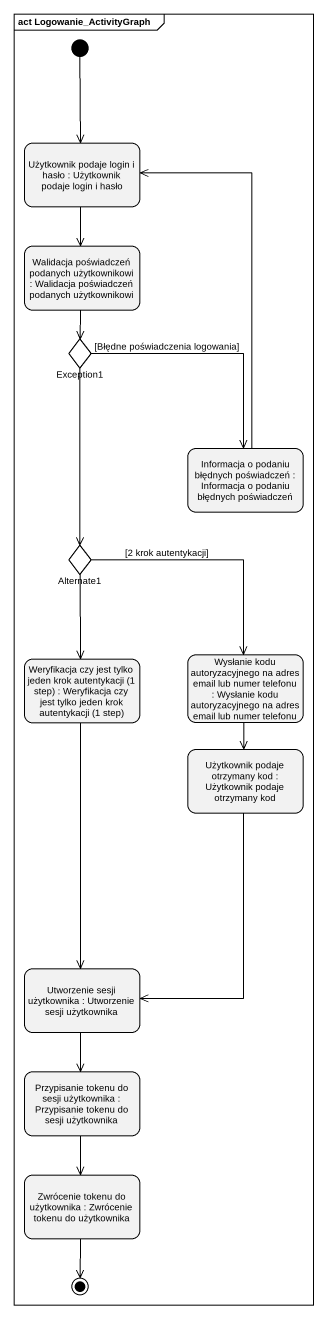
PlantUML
@startuml
mainframe act Logowanie_ActivityGraph
hide empty description
state "Użytkownik podaje login i hasło : Użytkownik podaje login i hasło" as Użytkownik_podaje_login_i
state "Walidacja poświadczeń podanych użytkownikowi : Walidacja poświadczeń podanych użytkownikowi" as Walidacja_poświadczeń
state Exception1 <<choice>>
state "Informacja o podaniu błędnych poświadczeń : Informacja o podaniu błędnych poświadczeń" as Informacja_o_podaniu
state Alternate1 <<choice>>
state "Weryfikacja czy jest tylko jeden krok autentykacji (1 step) : Weryfikacja czy jest tylko jeden krok autentykacji (1 step)" as Weryfikacja_czy_jest_tylko
state "Wysłanie kodu autoryzacyjnego na adres email lub numer telefonu : Wysłanie kodu autoryzacyjnego na adres email lub numer telefonu" as Wysłanie_kodu
state "Użytkownik podaje otrzymany kod : Użytkownik podaje otrzymany kod" as Użytkownik_podaje_otrzymany
state "Utworzenie sesji użytkownika : Utworzenie sesji użytkownika" as Utworzenie_sesji_użytkownika
state "Przypisanie tokenu do sesji użytkownika : Przypisanie tokenu do sesji użytkownika" as Przypisanie_tokenu_do_sesji
state "Zwrócenie tokenu do użytkownika : Zwrócenie tokenu do użytkownika" as Zwrócenie_tokenu_do
[*] --> Użytkownik_podaje_login_i
Użytkownik_podaje_login_i --> Walidacja_poświadczeń
Walidacja_poświadczeń --> Exception1
Exception1 --> Informacja_o_podaniu : [Błędne poświadczenia logowania]
Exception1 --> Alternate1
Informacja_o_podaniu -up-> Użytkownik_podaje_login_i
Alternate1 --> Weryfikacja_czy_jest_tylko
Alternate1 --> Wysłanie_kodu : [2 krok autentykacji]
Weryfikacja_czy_jest_tylko --> Utworzenie_sesji_użytkownika
Wysłanie_kodu --> Użytkownik_podaje_otrzymany
Użytkownik_podaje_otrzymany --> Utworzenie_sesji_użytkownika
Utworzenie_sesji_użytkownika --> Przypisanie_tokenu_do_sesji
Przypisanie_tokenu_do_sesji --> Zwrócenie_tokenu_do
Zwrócenie_tokenu_do --> [*]
@enduml
